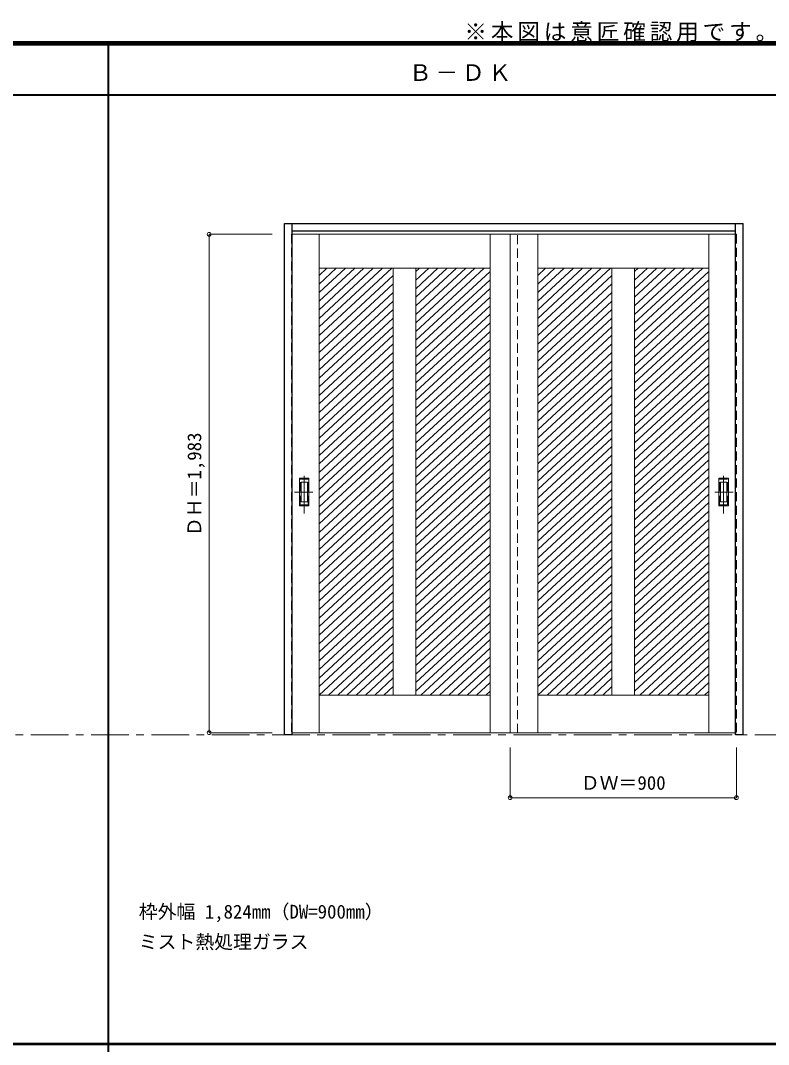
# Model space of a CAD drawing. Units: millimetres, scale not verified. Extents: x -6000 to 5700, y -4307 to 4260.
# Drawn here: x -250 to 2725, y 186 to 4260 of the extents above; entities that cross this region are included whole.
import ezdxf
from ezdxf.enums import TextEntityAlignment as Align

# ---------------------------------------------------------------- set-up
doc = ezdxf.new("R2010")
doc.units = ezdxf.units.MM
doc.header["$LTSCALE"] = 30
doc.header["$PDMODE"] = 32
doc.header["$PDSIZE"] = 15
doc.linetypes.add('CHAIN1', pattern=[8, 5, -1, 1, -1])
doc.linetypes.add('DASHED1', pattern=[1.8, 1.2, -0.6])
for name, color, linetype, lineweight in [('0-2_扉', 7, 'Continuous', 18), ('0-4_枠', 3, 'Continuous', 25), ('0-6_引手', 7, 'Continuous', 18), ('0-B_寸法', 4, 'Continuous', 9), ('0-C_ハッチ', 4, 'Continuous', 9), ('F-1_枠', 6, 'Continuous', 40), ('F-A_文字', 7, 'CHAIN1', 18)]:
    doc.layers.add(name, color=color, linetype=linetype, lineweight=lineweight)
doc.layers.add('0-A_文字', color=7, linetype='Continuous')
doc.styles.add('ＭＳ ゴシック', font='')
doc.styles.get('ＭＳ ゴシック').set_extended_font_data('MS Gothic')

msp = doc.modelspace()

# ---------------------------------------------------------------- linework, layer by layer
at = {"layer": '0-2_扉', "color": 4, "linetype": 'DASHED1', "lineweight": 9}
for p, q in [((827, 3409.5), (827, 1426.5)), ((830, 3409.5), (827, 3409.5)), ((1727, 1426.5), (1727, 3409.5)), ((2594, 3409.5), (2597, 3409.5)), ((2597, 3409.5), (2597, 1426.5)), ((827, 1426.5), (830, 1426.5)), ((2597, 1426.5), (2594, 1426.5))]:
    msp.add_line(p, q, dxfattribs=at)
at = {"layer": '0-2_扉'}
for p, q in [((1727, 3409.5), (830, 3409.5)), ((937, 3409.5), (937, 1426.5)), ((1617, 3409.5), (1617, 1426.5)), ((1697, 3409.5), (1697, 1426.5)), ((1697, 3409.5), (2594, 3409.5)), ((1807, 3409.5), (1807, 1426.5)), ((2487, 3409.5), (2487, 1426.5)), ((1617, 3274.5), (937, 3274.5)), ((1232, 3274.5), (1232, 1576.5)), ((1322, 3274.5), (1322, 1576.5)), ((1807, 3274.5), (2487, 3274.5)), ((2102, 3274.5), (2102, 1576.5)), ((2192, 3274.5), (2192, 1576.5)), ((1616.81, 3091.5), (1617, 3091.5)), ((1807.19, 3091.5), (1807, 3091.5)), ((1617, 1576.5), (937, 1576.5)), ((1807, 1576.5), (2487, 1576.5)), ((1727, 1426.5), (830, 1426.5)), ((1697, 1426.5), (2594, 1426.5))]:
    msp.add_line(p, q, dxfattribs=at)
at = {"layer": '0-4_枠'}
for p, q in [((800, 1418), (800, 3453)), ((800, 3453), (2624, 3453)), ((830, 1418), (830, 3453)), ((830, 3423), (2594, 3423)), ((2594, 1427.04), (2594, 3453)), ((2624, 1418), (2624, 3453)), ((2594, 1426.7), (2594, 1427.04)), ((830, 1418), (800, 1418))]:
    msp.add_line(p, q, dxfattribs=at)
msp.add_lwpolyline([(2624, 1418), (2594, 1418), (2594, 1426.7)], dxfattribs=at)
at = {"layer": '0-6_引手', "linetype": 'CHAIN1'}
for p, q in [((878, 2298.77), (878, 2469.62)), ((2546, 2298.77), (2546, 2469.62)), ((839.93, 2384), (912.44, 2384)), ((2584.07, 2384), (2511.56, 2384))]:
    msp.add_line(p, q, dxfattribs=at)
at = {"layer": '0-6_引手'}
for p, q in [((859, 2439), (897, 2439)), ((859, 2329), (859, 2439)), ((865.5, 2423), (890.5, 2423)), ((865.5, 2345), (865.5, 2423)), ((890.5, 2345), (890.5, 2423)), ((897, 2329), (897, 2439)), ((2565, 2439), (2527, 2439)), ((2527, 2329), (2527, 2439)), ((2558.5, 2423), (2533.5, 2423)), ((2533.5, 2345), (2533.5, 2423)), ((2558.5, 2345), (2558.5, 2423)), ((2565, 2329), (2565, 2439)), ((859, 2329), (897, 2329)), ((865.5, 2345), (890.5, 2345)), ((2565, 2329), (2527, 2329)), ((2558.5, 2345), (2533.5, 2345))]:
    msp.add_line(p, q, dxfattribs=at)
at = {"layer": '0-6_引手', "linetype": 'DASHED1'}
for p, q in [((894, 2333), (894, 2435)), ((2530, 2333), (2530, 2435)), ((862, 2333), (894, 2333)), ((2562, 2333), (2530, 2333))]:
    msp.add_line(p, q, dxfattribs=at)
for points in [[(862, 2333), (862, 2435), (894, 2435)], [(2562, 2333), (2562, 2435), (2530, 2435)]]:
    msp.add_lwpolyline(points, dxfattribs=at)
at = {"layer": '0-B_寸法'}
for p, q in [((500, 3409.5), (750, 3409.5)), ((500, 3409.5), (500, 1426.5)), ((500, 1426.5), (750, 1426.5)), ((1697, 1168), (1697, 1368)), ((2597, 1168), (2597, 1368)), ((1697, 1168), (2597, 1168))]:
    msp.add_line(p, q, dxfattribs=at)
at = {"layer": '0-B_寸法', "color": 7}
for p in [(500, 3409.5), (500, 1426.5), (1697, 1168), (2597, 1168)]:
    msp.add_point(p, dxfattribs=at)
at = {"layer": '0-C_ハッチ'}
for p, q in [((1005.14, 3274.5), (937, 3211.4)), ((1041.94, 3274.5), (937, 3177.33)), ((1078.74, 3274.5), (937, 3143.26)), ((1115.53, 3274.5), (937, 3109.19)), ((968.35, 3274.5), (937, 3245.47)), ((1152.33, 3274.5), (937, 3075.12)), ((1189.13, 3274.5), (937, 3041.05)), ((1225.92, 3274.5), (937, 3006.98)), ((1336.31, 3274.5), (1322, 3261.25)), ((1373.11, 3274.5), (1322, 3227.17)), ((1409.91, 3274.5), (1322, 3193.1)), ((1446.7, 3274.5), (1322, 3159.03)), ((1483.5, 3274.5), (1322, 3124.96)), ((1520.3, 3274.5), (1322, 3090.89)), ((1557.09, 3274.5), (1322, 3056.82)), ((1593.89, 3274.5), (1322, 3022.75)), ((1617, 3261.83), (1322, 2988.68)), ((1875.14, 3274.5), (1807, 3211.4)), ((1911.94, 3274.5), (1807, 3177.33)), ((1948.74, 3274.5), (1807, 3143.26)), ((1985.53, 3274.5), (1807, 3109.19)), ((1838.35, 3274.5), (1807, 3245.47)), ((2022.33, 3274.5), (1807, 3075.12)), ((2059.13, 3274.5), (1807, 3041.05)), ((2095.92, 3274.5), (1807, 3006.98)), ((2206.31, 3274.5), (2192, 3261.25)), ((2243.11, 3274.5), (2192, 3227.17)), ((2279.91, 3274.5), (2192, 3193.1)), ((2316.7, 3274.5), (2192, 3159.03)), ((2353.5, 3274.5), (2192, 3124.96)), ((2390.3, 3274.5), (2192, 3090.89)), ((2427.09, 3274.5), (2192, 3056.82)), ((2463.89, 3274.5), (2192, 3022.75)), ((2487, 3261.83), (2192, 2988.68)), ((1232, 3246.05), (937, 2972.91)), ((1617, 3227.75), (1322, 2954.61)), ((2102, 3246.05), (1807, 2972.91)), ((2487, 3227.75), (2192, 2954.61)), ((1232, 3211.98), (937, 2938.84)), ((1232, 3177.91), (937, 2904.76)), ((1617, 3193.68), (1322, 2920.54)), ((2102, 3211.98), (1807, 2938.84)), ((2102, 3177.91), (1807, 2904.76)), ((2487, 3193.68), (2192, 2920.54)), ((1232, 3143.84), (937, 2870.69)), ((1617, 3159.61), (1322, 2886.46)), ((2102, 3143.84), (1807, 2870.69)), ((2487, 3159.61), (2192, 2886.46)), ((1232, 3109.77), (937, 2836.62)), ((1617, 3125.54), (1322, 2852.39)), ((2102, 3109.77), (1807, 2836.62)), ((2487, 3125.54), (2192, 2852.39)), ((1232, 3075.7), (937, 2802.55)), ((1617, 3091.47), (1322, 2818.32)), ((1617, 3057.4), (1322, 2784.25)), ((2102, 3075.7), (1807, 2802.55)), ((2487, 3091.47), (2192, 2818.32)), ((2487, 3057.4), (2192, 2784.25)), ((1232, 3041.63), (937, 2768.48)), ((1617, 3023.33), (1322, 2750.18)), ((2102, 3041.63), (1807, 2768.48)), ((2487, 3023.33), (2192, 2750.18)), ((1232, 3007.56), (937, 2734.41)), ((1617, 2989.26), (1322, 2716.11)), ((2102, 3007.56), (1807, 2734.41)), ((2487, 2989.26), (2192, 2716.11)), ((1232, 2973.49), (937, 2700.34)), ((1232, 2939.42), (937, 2666.27)), ((1617, 2955.19), (1322, 2682.04)), ((2102, 2973.49), (1807, 2700.34)), ((2102, 2939.42), (1807, 2666.27)), ((2487, 2955.19), (2192, 2682.04)), ((1232, 2905.34), (937, 2632.2)), ((1617, 2921.12), (1322, 2647.97)), ((2102, 2905.34), (1807, 2632.2)), ((2487, 2921.12), (2192, 2647.97)), ((1232, 2871.27), (937, 2598.12)), ((1617, 2887.04), (1322, 2613.9)), ((1617, 2852.97), (1322, 2579.82)), ((2102, 2871.27), (1807, 2598.12)), ((2487, 2887.04), (2192, 2613.9)), ((2487, 2852.97), (2192, 2579.82)), ((1232, 2837.2), (937, 2564.05)), ((1617, 2818.9), (1322, 2545.75)), ((2102, 2837.2), (1807, 2564.05)), ((2487, 2818.9), (2192, 2545.75)), ((1232, 2803.13), (937, 2529.98)), ((1617, 2784.83), (1322, 2511.68)), ((2102, 2803.13), (1807, 2529.98)), ((2487, 2784.83), (2192, 2511.68)), ((1232, 2769.06), (937, 2495.91)), ((1232, 2734.99), (937, 2461.84)), ((1617, 2750.76), (1322, 2477.61)), ((2102, 2769.06), (1807, 2495.91)), ((2102, 2734.99), (1807, 2461.84)), ((2487, 2750.76), (2192, 2477.61)), ((1232, 2700.92), (937, 2427.77)), ((1617, 2716.69), (1322, 2443.54)), ((2102, 2700.92), (1807, 2427.77)), ((2487, 2716.69), (2192, 2443.54)), ((1232, 2666.85), (937, 2393.7)), ((1617, 2682.62), (1322, 2409.47)), ((1617, 2648.55), (1322, 2375.4)), ((2102, 2666.85), (1807, 2393.7)), ((2487, 2682.62), (2192, 2409.47)), ((2487, 2648.55), (2192, 2375.4)), ((1232, 2632.78), (937, 2359.63)), ((1617, 2614.48), (1322, 2341.33)), ((2102, 2632.78), (1807, 2359.63)), ((2487, 2614.48), (2192, 2341.33)), ((1232, 2598.7), (937, 2325.56)), ((1617, 2580.4), (1322, 2307.26)), ((2102, 2598.7), (1807, 2325.56)), ((2487, 2580.4), (2192, 2307.26)), ((1232, 2564.63), (937, 2291.49)), ((1232, 2530.56), (937, 2257.41)), ((1617, 2546.33), (1322, 2273.19)), ((2102, 2564.63), (1807, 2291.49)), ((2102, 2530.56), (1807, 2257.41)), ((2487, 2546.33), (2192, 2273.19)), ((1232, 2496.49), (937, 2223.34)), ((1617, 2512.26), (1322, 2239.11)), ((2102, 2496.49), (1807, 2223.34)), ((2487, 2512.26), (2192, 2239.11)), ((1232, 2462.42), (937, 2189.27)), ((1617, 2478.19), (1322, 2205.04)), ((2102, 2462.42), (1807, 2189.27)), ((2487, 2478.19), (2192, 2205.04)), ((1232, 2428.35), (937, 2155.2)), ((1617, 2444.12), (1322, 2170.97)), ((1617, 2410.05), (1322, 2136.9)), ((2102, 2428.35), (1807, 2155.2)), ((2487, 2444.12), (2192, 2170.97)), ((2487, 2410.05), (2192, 2136.9)), ((1232, 2394.28), (937, 2121.13)), ((1617, 2375.98), (1322, 2102.83)), ((2102, 2394.28), (1807, 2121.13)), ((2487, 2375.98), (2192, 2102.83)), ((1232, 2360.21), (937, 2087.06)), ((1232, 2326.14), (937, 2052.99)), ((1617, 2341.91), (1322, 2068.76)), ((2102, 2360.21), (1807, 2087.06)), ((2102, 2326.14), (1807, 2052.99)), ((2487, 2341.91), (2192, 2068.76)), ((1232, 2292.07), (937, 2018.92)), ((1617, 2307.84), (1322, 2034.69)), ((2102, 2292.07), (1807, 2018.92)), ((2487, 2307.84), (2192, 2034.69)), ((1232, 2257.99), (937, 1984.85)), ((1617, 2273.77), (1322, 2000.62)), ((2102, 2257.99), (1807, 1984.85)), ((2487, 2273.77), (2192, 2000.62)), ((1232, 2223.92), (937, 1950.77)), ((1617, 2239.69), (1322, 1966.55)), ((1617, 2205.62), (1322, 1932.47)), ((2102, 2223.92), (1807, 1950.77)), ((2487, 2239.69), (2192, 1966.55)), ((2487, 2205.62), (2192, 1932.47)), ((1232, 2189.85), (937, 1916.7)), ((1617, 2171.55), (1322, 1898.4)), ((2102, 2189.85), (1807, 1916.7)), ((2487, 2171.55), (2192, 1898.4)), ((1232, 2155.78), (937, 1882.63)), ((1232, 2121.71), (937, 1848.56)), ((1617, 2137.48), (1322, 1864.33)), ((2102, 2155.78), (1807, 1882.63)), ((2102, 2121.71), (1807, 1848.56)), ((2487, 2137.48), (2192, 1864.33)), ((1232, 2087.64), (937, 1814.49)), ((1617, 2103.41), (1322, 1830.26)), ((2102, 2087.64), (1807, 1814.49)), ((2487, 2103.41), (2192, 1830.26)), ((1232, 2053.57), (937, 1780.42)), ((1617, 2069.34), (1322, 1796.19)), ((2102, 2053.57), (1807, 1780.42)), ((2487, 2069.34), (2192, 1796.19)), ((1232, 2019.5), (937, 1746.35)), ((1617, 2035.27), (1322, 1762.12)), ((1617, 2001.2), (1322, 1728.05)), ((2102, 2019.5), (1807, 1746.35)), ((2487, 2035.27), (2192, 1762.12)), ((2487, 2001.2), (2192, 1728.05)), ((1232, 1985.43), (937, 1712.28)), ((1617, 1967.13), (1322, 1693.98)), ((2102, 1985.43), (1807, 1712.28)), ((2487, 1967.13), (2192, 1693.98)), ((1232, 1951.35), (937, 1678.21)), ((1232, 1917.28), (937, 1644.14)), ((1617, 1933.05), (1322, 1659.91)), ((2102, 1951.35), (1807, 1678.21)), ((2102, 1917.28), (1807, 1644.14)), ((2487, 1933.05), (2192, 1659.91)), ((1232, 1883.21), (937, 1610.06)), ((1617, 1898.98), (1322, 1625.84)), ((2102, 1883.21), (1807, 1610.06)), ((2487, 1898.98), (2192, 1625.84)), ((1232, 1849.14), (937, 1575.99)), ((1617, 1864.91), (1322, 1591.76)), ((2102, 1849.14), (1807, 1575.99)), ((2487, 1864.91), (2192, 1591.76)), ((1232, 1815.07), (974.34, 1576.5)), ((1617, 1830.84), (1342.31, 1576.5)), ((1617, 1796.77), (1379.11, 1576.5)), ((2102, 1815.07), (1844.34, 1576.5)), ((2487, 1830.84), (2212.31, 1576.5)), ((2487, 1796.77), (2249.11, 1576.5)), ((1232, 1781), (1011.14, 1576.5)), ((1617, 1762.7), (1415.9, 1576.5)), ((2102, 1781), (1881.14, 1576.5)), ((2487, 1762.7), (2285.9, 1576.5)), ((1232, 1746.93), (1047.94, 1576.5)), ((1232, 1712.86), (1084.73, 1576.5)), ((1617, 1728.63), (1452.7, 1576.5)), ((2102, 1746.93), (1917.94, 1576.5)), ((2102, 1712.86), (1954.73, 1576.5)), ((2487, 1728.63), (2322.7, 1576.5)), ((1232, 1678.79), (1121.53, 1576.5)), ((1617, 1694.56), (1489.5, 1576.5)), ((2102, 1678.79), (1991.53, 1576.5)), ((2487, 1694.56), (2359.5, 1576.5)), ((1232, 1644.72), (1158.33, 1576.5)), ((1617, 1660.49), (1526.29, 1576.5)), ((2102, 1644.72), (2028.33, 1576.5)), ((2487, 1660.49), (2396.29, 1576.5)), ((1232, 1610.64), (1195.12, 1576.5)), ((1617, 1626.41), (1563.09, 1576.5)), ((1617, 1592.34), (1599.89, 1576.5)), ((2102, 1610.64), (2065.12, 1576.5)), ((2487, 1626.41), (2433.09, 1576.5)), ((2487, 1592.34), (2469.89, 1576.5))]:
    msp.add_line(p, q, dxfattribs=at)
at = {"layer": 'F-1_枠'}
for p, q in [((-6000, 4175), (5700, 4175)), ((-6000, 4170), (5700, 4170)), ((-6000, 4165), (5700, 4165)), ((100, -3790), (100, 4175)), ((-6000, 3965), (5700, 3965)), ((-6000, 190.5), (5700, 190.5)), ((-6000, 187.5), (5700, 187.5))]:
    msp.add_line(p, q, dxfattribs=at)
at = {"layer": 'F-A_文字'}
msp.add_line((-5490, 1418), (5690, 1418), dxfattribs=at)

# ---------------------------------------------------------------- texts
at = {"layer": '0-A_文字', "style": 'ＭＳ ゴシック'}
for s, p in [('枠外幅 1,824mm（DW=900mm）', (220, 670.5)), ('ミスト熱処理ガラス', (220, 550.5))]:
    msp.add_text(s, height=54.99, dxfattribs=at).set_placement(p, align=Align.BOTTOM_LEFT)
at = {"layer": '0-A_文字', "char_height": 65.98, "attachment_point": 7, "style": 'ＭＳ ゴシック'}
for s, insert in [('\\T1.17;※本図は意匠確認用です。\u3000表記の簡略化している部位がございますのでご注意下さい。', (1515, 4175)), ('\\T1.17;Ｂ－ＤＫ', (1295, 4020))]:
    msp.add_mtext(s, dxfattribs=dict(at, insert=insert))
at = {"layer": '0-B_寸法', "color": 7, "style": 'ＭＳ ゴシック'}
msp.add_text('ＤＨ＝1,983', height=54.99, rotation=90, dxfattribs=at).set_placement((485, 2208.75), align=Align.BOTTOM_LEFT)
msp.add_text('ＤＷ＝900', height=54.99, dxfattribs=at).set_placement((1978.25, 1183), align=Align.BOTTOM_LEFT)

doc.saveas('drawing.dxf')
